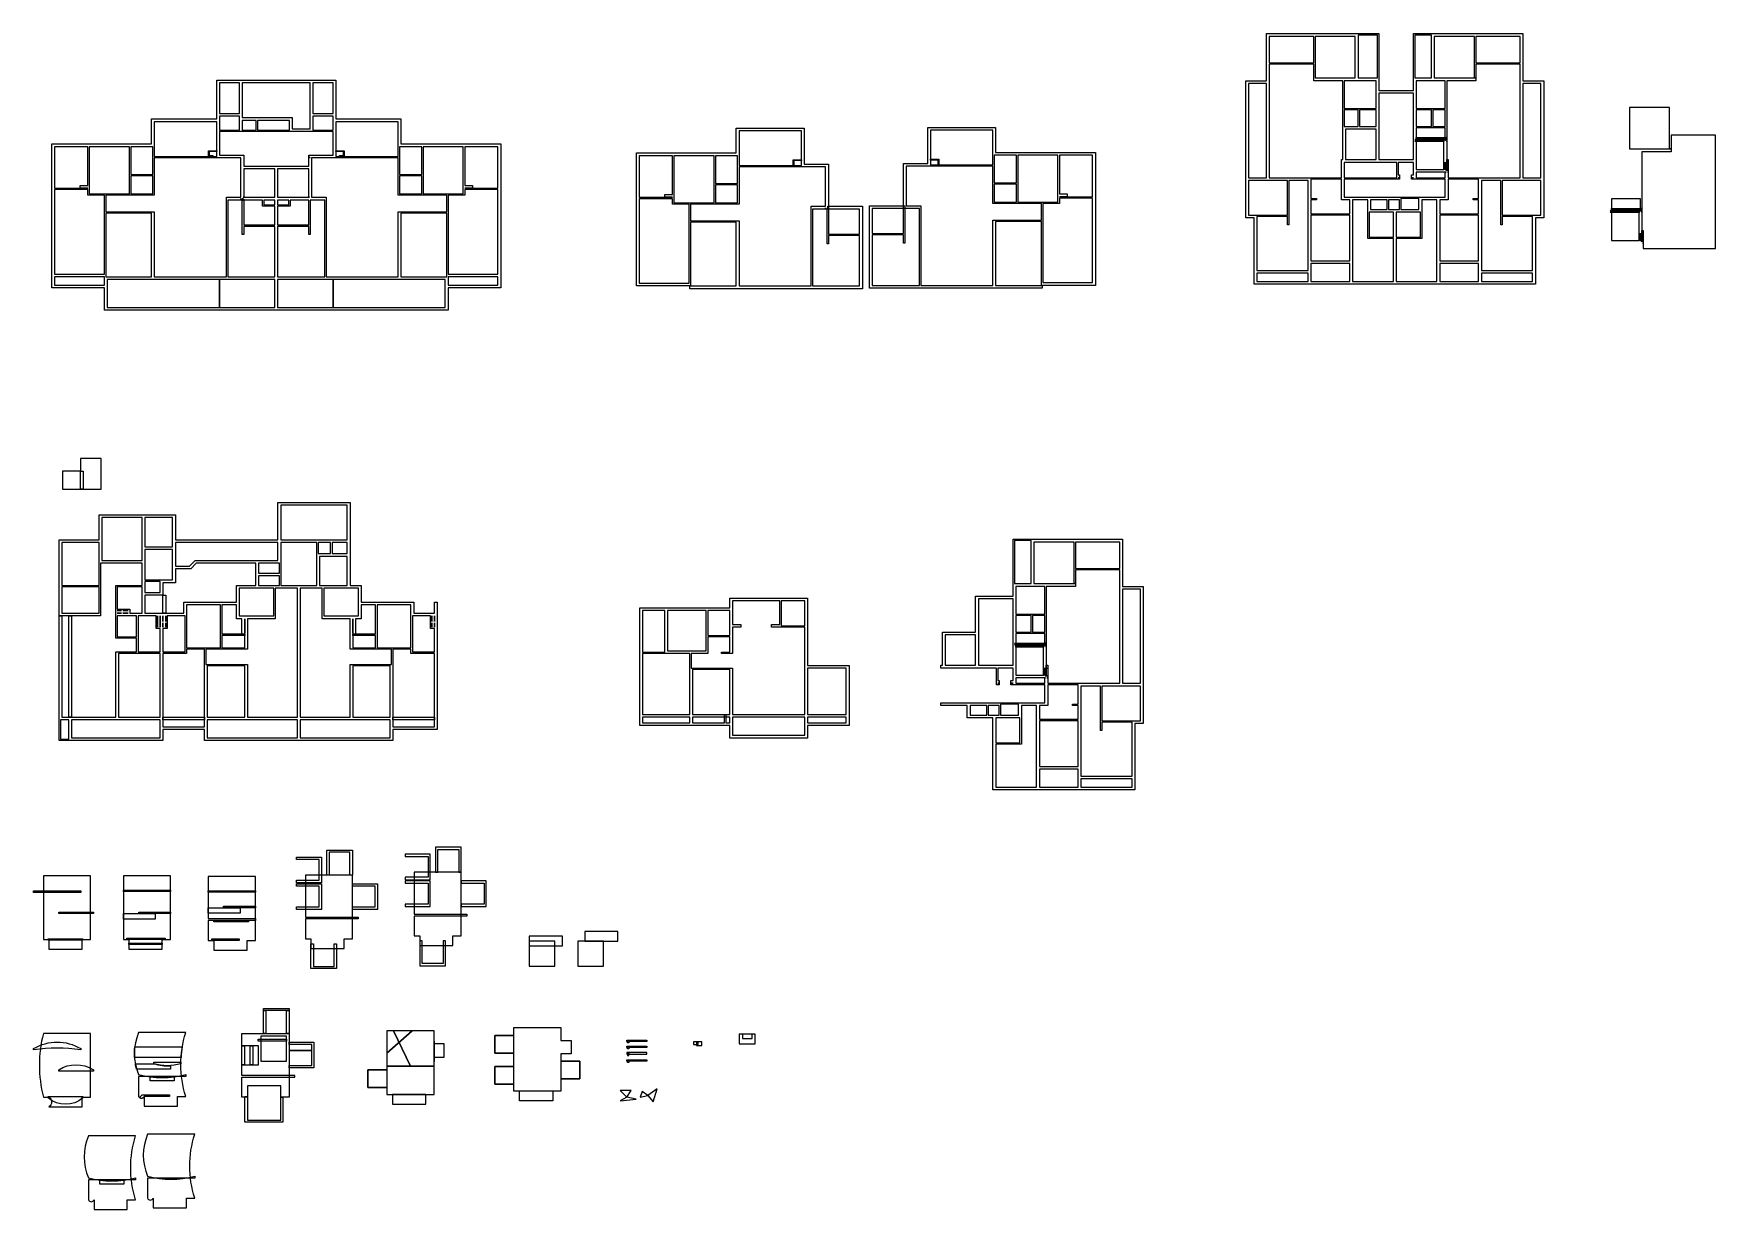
# Model space of a CAD drawing. Header units: millimetres. Extents: x -3499 to 122800, y -18780 to 144595.
# Drawn here: x -1106 to 120256, y -18780 to 66108 of the extents above; entities that cross this region are included whole.
import ezdxf

# ---------------------------------------------------------------- set-up
doc = ezdxf.new("R2010")
doc.units = ezdxf.units.MM
doc.header["$LTSCALE"] = 1000
doc.header["$MEASUREMENT"] = 0
doc.layers.add('A-Anno-Note', color=241, linetype='Continuous')
doc.layers.add('WINDOW', color=4, linetype='Continuous')

msp = doc.modelspace()

# ---------------------------------------------------------------- linework, layer by layer
at = {"color": 1}
for points in [[(93968, 48008), (90968, 48008), (86968, 48008), (86968, 48808), (86968, 52808), (86368, 52808), (86368, 55608), (86368, 62708), (87868, 62708), (87868, 63958), (87868, 66108), (91318, 66108), (94268, 66108), (94268, 66108), (95968, 66108), (95968, 62708), (95968, 62708), (95968, 62008), (98468, 62008), (98468, 62708), (98468, 62708), (98468, 66108), (99968, 66108), (99968, 66108), (102918, 66108), (106368, 66108), (106368, 63958), (106368, 62708), (107868, 62708), (107868, 55608), (107868, 52808), (107268, 52808), (107268, 48808), (107268, 48008), (103268, 48008), (100268, 48008), (97218, 48008), (97218, 48008), (97018, 48008), (97018, 48008)], [(16403, 46144), (12303, 46144), (4003, 46144), (4003, 47744), (403, 47744), (403, 47744), (203, 47744), (203, 47844), (203, 48544), (203, 54894), (203, 58144), (2853, 58144), (5853, 58144), (7403, 58144), (7403, 59944), (12103, 59944), (12103, 60244), (12103, 62744), (13853, 62744), (18953, 62744), (20703, 62744), (20703, 60244), (20703, 59944), (25403, 59944), (25403, 58144), (26953, 58144), (29953, 58144), (32603, 58144), (32603, 54894), (32603, 48544), (32603, 47744), (28803, 47744), (28803, 46144), (20503, 46144)], [(98668, 58508), (98668, 58508), (100668, 58508), (100668, 58408), (98568, 58408)], [(98668, 58408), (98668, 58408), (100668, 58408), (100668, 58308), (98568, 58308)], [(98668, 58608), (100768, 58608), (100668, 58508), (100668, 58508), (98668, 58508)], [(98668, 58508), (100768, 58508), (100668, 58408), (100668, 58408), (98668, 58408)], [(11553, 57244), (11503, 57244), (11503, 57644), (12103, 57644), (12103, 57594), (11553, 57594)], [(11678, 57304), (11678, 57264), (11573, 57264), (11573, 57304)], [(11828, 57304), (11828, 57264), (11678, 57264), (11678, 57304)], [(21303, 57244), (21253, 57244), (21253, 57594), (20703, 57594), (20703, 57644), (21303, 57644)], [(20978, 57264), (20978, 57304), (21128, 57304), (21128, 57264)], [(21233, 57304), (21233, 57264), (21128, 57264), (21128, 57304)], [(112756, 53483), (114856, 53483), (114756, 53383), (114756, 53383), (112756, 53383)], [(112756, 53383), (112756, 53383), (114756, 53383), (114756, 53283), (112656, 53283)], [(112756, 53283), (112756, 53283), (114756, 53283), (114756, 53183), (112656, 53183)], [(112756, 53383), (114856, 53383), (114756, 53283), (114756, 53283), (112756, 53283)], [(71873, 19101), (69673, 19101), (69423, 19101), (69423, 19201), (69573, 19201), (69573, 19201), (69423, 19201), (69423, 19401), (69573, 19401), (69573, 19701), (69573, 20301), (68473, 20301), (68473, 19401), (68573, 19401), (68573, 19201), (68473, 19201), (68473, 19201), (68573, 19201), (68573, 19101), (68423, 19101), (68373, 19101), (68373, 19201), (68373, 19201), (68373, 19301), (68373, 20301), (66973, 20301), (64573, 20301), (64373, 20301), (64373, 20501), (64473, 20501), (64473, 22901), (66873, 22901), (66873, 25501), (69573, 25501), (69573, 26201), (69573, 26201), (69573, 29601), (71073, 29601), (71073, 29601), (74023, 29601), (77473, 29601), (77473, 27451), (77473, 26201), (78973, 26201), (78973, 19101), (78973, 18001), (78973, 16301), (78373, 16301), (78373, 12301), (78373, 11501), (74373, 11501), (71373, 11501), (68123, 11501), (68123, 14851), (68123, 16701), (67723, 16701), (66273, 16701), (66273, 17601), (64373, 17601), (64373, 17801), (66373, 17801), (67723, 17801), (68573, 17801), (68573, 17801), (70173, 17801), (70173, 17801), (71373, 17801), (71873, 17801), (71873, 18051)], [(42639, 16147), (42639, 16947), (42639, 21447), (42639, 24647), (44539, 24647), (47539, 24647), (49139, 24647), (49139, 25347), (52839, 25347), (54739, 25347), (54739, 23347), (54739, 20497), (57739, 20497), (57739, 16947), (57739, 16147), (54739, 16147), (54739, 15247), (49139, 15247), (49139, 16147), (48839, 16147), (46339, 16147)], [(69673, 22101), (71873, 22101), (71773, 22001), (71773, 22001), (69773, 22001), (69773, 22001)], [(69673, 22001), (71873, 22001), (71773, 21901), (71773, 21901), (69773, 21901), (69773, 21901)], [(71773, 22001), (71773, 21901), (69773, 21901), (69773, 22001)], [(71773, 21901), (71773, 21801), (69773, 21801), (69773, 21901)], [(17860, 6651), (19661, 6651), (19661, 4799), (17860, 4799), (17860, 4985), (19508, 4985), (19508, 6488), (17860, 6488)], [(20049, 5354), (20049, 7155), (21901, 7155), (21901, 5354), (21715, 5354), (21715, 7002), (20212, 7002), (20212, 5354)], [(-1106, 4209), (2294, 4209), (2294, 4109), (-1106, 4109)], [(5374, 4273), (8774, 4273), (8774, 4173), (5374, 4173)], [(11500, 4216), (14900, 4216), (14900, 4116), (11500, 4116)], [(17860, 4720), (19661, 4720), (19661, 2869), (17860, 2869), (17860, 3054), (19508, 3054), (19508, 4557), (17860, 4557)], [(21901, 4720), (23702, 4720), (23702, 2869), (21901, 2869), (21901, 3054), (23548, 3054), (23548, 4557), (21901, 4557)], [(702, 2672), (3202, 2672), (3202, 2572), (702, 2572)], [(5374, 2572), (7672, 2572), (7672, 2185), (5374, 2185)], [(6475, 2672), (8774, 2672), (8774, 2572), (6475, 2572)], [(11500, 3001), (13798, 3001), (13798, 2614), (11500, 2614)], [(12601, 3101), (14900, 3101), (14900, 3001), (12601, 3001)], [(11902, 2078), (14402, 2078), (14402, 1978), (11902, 1978)], [(-50, 750), (2450, 750), (2450, 650), (-50, 650)], [(5624, 800), (8385, 800), (8385, 700), (5624, 700)], [(5774, 438), (8174, 438), (8174, 338), (5774, 338)], [(11761, 743), (13724, 743), (13724, 643), (11761, 643)], [(20752, 404), (20752, -1397), (18901, -1397), (18901, 404), (19086, 404), (19086, -1243), (20589, -1243), (20589, 404)], [(15473, -4279), (17324, -4279), (17324, -4432), (15473, -4432)], [(15473, -4432), (15660, -4432), (15660, -6080), (15473, -6080)], [(17136, -4432), (17324, -4432), (17324, -6080), (17136, -6080)], [(24393, -7505), (26218, -5877)], [(26093, -8446), (24874, -5877)], [(33551, -5637), (36951, -5637), (36951, -6593), (37688, -6593), (37688, -7554), (36951, -7554), (36951, -10237), (36351, -10237), (36351, -10937), (33951, -10937), (33951, -10237), (33551, -10237)], [(13924, -8355), (15116, -8355), (15116, -6978), (13924, -6978), (13924, -6080), (17324, -6080), (17324, -10680), (16724, -10680), (16724, -9858), (14324, -9858), (14324, -10680), (13924, -10680), (13924, -9245), (17732, -9245), (17732, -9108), (13924, -9108)], [(13924, -6978), (14111, -6978), (14111, -8355), (13924, -8355)], [(14520, -6978), (14708, -6978), (14708, -8355), (14520, -8355)], [(15103, -6487), (17150, -6487), (17150, -6640), (15103, -6640)], [(17324, -6714), (19125, -6714), (19125, -8566), (17324, -8566), (17324, -8380), (18972, -8380), (18972, -6877), (17324, -6877)], [(27793, -8103), (27793, -6636)], [(33551, -6216), (32182, -6216), (32182, -7493), (33551, -7493), (32182, -7493), (32182, -6216)], [(43144, -6655), (41817, -6655), (41817, -6555), (41844, -6555), (41844, -6755), (41744, -6755), (41744, -6555), (41770, -6555), (41770, -6655), (41694, -6655), (41694, -6555), (43144, -6555)], [(43144, -7089), (41844, -7089), (41844, -6989), (41844, -7189), (41744, -7189), (41744, -6989), (41744, -7089), (41694, -7089), (41694, -6989), (43144, -6989)], [(17324, -7298), (18972, -7298)], [(24393, -8446), (27793, -8446)], [(33551, -8458), (32182, -8458), (32182, -9736), (33551, -9736), (32182, -9736), (32182, -8458)], [(36951, -9345), (38321, -9345), (38321, -8068), (36951, -8068), (38321, -8068), (38321, -9345)], [(43144, -8074), (41844, -8074), (41844, -7974), (41844, -7974), (41844, -8174), (41844, -8174), (41844, -8174), (41844, -8174), (41744, -8174), (41744, -8174), (41744, -8174), (41744, -7974), (41744, -7974), (41744, -7974), (41744, -8074), (41694, -8074), (41694, -7974), (41744, -7974), (43144, -7974)], [(24393, -8698), (23023, -8698), (23023, -9976), (24393, -9976), (23023, -9976), (23023, -8698)], [(16886, -10680), (16886, -12483), (14138, -12483), (14138, -10637), (14324, -10637), (14324, -12330), (16724, -12330), (16724, -10680)], [(24793, -10477), (27193, -10477)], [(33951, -10247), (33951, -10227), (36351, -10227), (36351, -10247)]]:
    msp.add_lwpolyline(points, close=True, dxfattribs=at)
at = {"color": 2}
for points in [[(88068, 64008), (91268, 64008), (91268, 65908), (88068, 65908)], [(93418, 62908), (94268, 62908), (94268, 65908), (91368, 65908), (91368, 63958), (91368, 62908)], [(95868, 62908), (95868, 62908), (95868, 66008), (94468, 66008), (94468, 66008), (94468, 62908)], [(98568, 62908), (99768, 62908), (99768, 66008), (99768, 66008), (98568, 66008), (98568, 62908)], [(100868, 58358), (100868, 56208), (100768, 56308), (100768, 56308), (100768, 56808), (100868, 56808), (100868, 56308), (100768, 56308), (100768, 56808), (100968, 56808), (100968, 56208), (100868, 56308), (100868, 56308), (100868, 57008), (100968, 57008), (100968, 56308), (100968, 56308), (100968, 56108), (100918, 56108), (100968, 56108), (100968, 55708), (103368, 55708), (103368, 55708), (104818, 55708), (106168, 55708), (106168, 62608), (106168, 63908), (102968, 63908), (102968, 62908), (102868, 62908), (102868, 63958), (102868, 65908), (99968, 65908), (99968, 62908), (100818, 62908), (102768, 62908), (102768, 62908), (102968, 62908), (102968, 62808), (102968, 62708), (102768, 62708), (102768, 62708), (100868, 62708), (100868, 60658), (100868, 59358), (100868, 58558), (100868, 58508), (100868, 58458), (100868, 58308), (100868, 58308)], [(102968, 65908), (102968, 64008), (106168, 64008), (106168, 65908)], [(93268, 55708), (93268, 56808), (93268, 56808), (93268, 57008), (93368, 57008), (93368, 57008), (93368, 59208), (93368, 59208), (93368, 60658), (93368, 62708), (91268, 62708), (91268, 63908), (88068, 63908), (88068, 62608), (88068, 55708), (89418, 55708), (90868, 55708), (90868, 55708)], [(12303, 60344), (13753, 60344), (13753, 62544), (12303, 62544)], [(18853, 59244), (18853, 60244), (18853, 62544), (13953, 62544), (13953, 60244), (13953, 60044), (15003, 60044), (17553, 60044), (17553, 59244)], [(20503, 60344), (20503, 62544), (19053, 62544), (19053, 60344)], [(87868, 55708), (87868, 62508), (86568, 62508), (86568, 55708)], [(95768, 60708), (95768, 61908), (95768, 62708), (94368, 62708), (93468, 62708), (93468, 60708), (94518, 60708)], [(98668, 61908), (98668, 60708), (99818, 60708), (100768, 60708), (100768, 62708), (99868, 62708), (98668, 62708)], [(107668, 55708), (107668, 62508), (106368, 62508), (106368, 55708)], [(97318, 57008), (98468, 57008), (98468, 58358), (98468, 58408), (98468, 58458), (98468, 58508), (98468, 58558), (98468, 59358), (98468, 60658), (98468, 61808), (95968, 61808), (95968, 60658), (95968, 59308), (95968, 57008)], [(114956, 53233), (114956, 51083), (114856, 51183), (114856, 51183), (114856, 51683), (114956, 51683), (114956, 51183), (114856, 51183), (114856, 51683), (115056, 51683), (115056, 51083), (114956, 51183), (114956, 51183), (114956, 51883), (115056, 51883), (115056, 51183), (115056, 51183), (115056, 50983), (115006, 50983), (115056, 50983), (115056, 50583), (117456, 50583), (117456, 50583), (118906, 50583), (120256, 50583), (120256, 57483), (120256, 58783), (117056, 58783), (117056, 57783), (116956, 57783), (116956, 58833), (116956, 60783), (114056, 60783), (114056, 57783), (114906, 57783), (116856, 57783), (116856, 57783), (117056, 57783), (117056, 57683), (117056, 57583), (116856, 57583), (116856, 57583), (114956, 57583), (114956, 55533), (114956, 54233), (114956, 53433), (114956, 53383), (114956, 53333), (114956, 53183), (114956, 53183)], [(12103, 57244), (12103, 59093), (12103, 59744), (7603, 59744), (7603, 58144), (7603, 58144), (7603, 57244), (12103, 57244)], [(12303, 59143), (13753, 59143), (13753, 59944), (13753, 60144), (12303, 60144), (12303, 59844)], [(13953, 59143), (14953, 59144), (14953, 59844), (13953, 59844)], [(17353, 59144), (17353, 59844), (15053, 59844), (15053, 59144), (17353, 59144)], [(20503, 59144), (20503, 59844), (20503, 60144), (19053, 60144), (19053, 59144), (19053, 59144)], [(20703, 57244), (20703, 57244), (25203, 57244), (25203, 58144), (25203, 58144), (25203, 59744), (20703, 59744), (20703, 59094)], [(93468, 59408), (94468, 59408), (94468, 60608), (93468, 60608), (93468, 59408)], [(95768, 59408), (95768, 60608), (94568, 60608), (94568, 59408)], [(98668, 60608), (98668, 59408), (99768, 59408), (99768, 60608)], [(99868, 60608), (99868, 59408), (100768, 59408), (100768, 60608)], [(18753, 56544), (18753, 57244), (18853, 57144), (18853, 57144), (18853, 57144), (18753, 57144), (18753, 57244), (18753, 57344), (18853, 57344), (18853, 57344), (18853, 57344), (20503, 57344), (20503, 59044), (18853, 59044), (18853, 59044), (17553, 59044), (17553, 59044), (15003, 59044), (13853, 59043), (12303, 59043), (12303, 57344), (14053, 57344), (14053, 56544), (16403, 56544)], [(93568, 57008), (95768, 57008), (95768, 59208), (94518, 59208), (93568, 59208)], [(98668, 58608), (100768, 58608), (100768, 58608), (100768, 59308), (99818, 59308), (98668, 59308)], [(98668, 56908), (98668, 56308), (100668, 56308), (100668, 56808), (100768, 56808), (100768, 56308), (100668, 56308), (100668, 58308), (98668, 58308)], [(100868, 58558), (100868, 58608), (100818, 58608), (100768, 58508), (100768, 58508), (100768, 58508)], [(100868, 58458), (100868, 58508), (100818, 58508), (100768, 58408), (100768, 58408), (100768, 58408)], [(100868, 58508), (100868, 58458), (100768, 58508), (100768, 58508), (100768, 58408), (100768, 58408)], [(403, 54944), (2803, 54944), (2803, 54944), (2253, 54944), (2253, 55144), (2803, 55144), (2803, 57944), (403, 57944)], [(4053, 54544), (5803, 54544), (5803, 55894), (5803, 57944), (2903, 57944), (2903, 55044), (2903, 54894), (2903, 54544)], [(12803, 48544), (12803, 54293), (13853, 54293), (13853, 56444), (13853, 57144), (12303, 57144), (12303, 57144), (7603, 57144), (7603, 55894), (7603, 54444), (5853, 54444), (4103, 54444), (4103, 53244), (7603, 53244), (7603, 48544), (12303, 48544)], [(7503, 57194), (7503, 57944), (7503, 57944), (5903, 57944), (5903, 55944), (7503, 55944)], [(20003, 54293), (20003, 48544), (20503, 48544), (25203, 48544), (25203, 53244), (28703, 53244), (28703, 54444), (26953, 54444), (25203, 54444), (25203, 55894), (25203, 57144), (20503, 57144), (20503, 57144), (18953, 57144), (18953, 56444), (18953, 54293)], [(25303, 57194), (25303, 55944), (26903, 55944), (26903, 57944), (25303, 57944), (25303, 57944)], [(28753, 54544), (29903, 54544), (29903, 54894), (29903, 55044), (29903, 57944), (27003, 57944), (27003, 55894), (27003, 54544)], [(30003, 54944), (32403, 54944), (32403, 57944), (30003, 57944), (30003, 55144), (30553, 55144), (30553, 54944), (30003, 54944)], [(7503, 55844), (5903, 55844), (5903, 54544), (7503, 54544)], [(16303, 56344), (14053, 56344), (14053, 54293), (14003, 54293), (15452, 54293), (16303, 54293)], [(18753, 54293), (18753, 56344), (16503, 56344), (16503, 54293), (17353, 54293), (18803, 54293)], [(25303, 55844), (25303, 54544), (26903, 54544), (26903, 55844)], [(93468, 54308), (93968, 54308), (95268, 54308), (96618, 54308), (97468, 54308), (97468, 54308), (99068, 54308), (99068, 54308), (100268, 54308), (100768, 54308), (100768, 55608), (98568, 55608), (98318, 55608), (98318, 55708), (98468, 55708), (98468, 55708), (98318, 55708), (98318, 55908), (98468, 55908), (98468, 56208), (98468, 56808), (97368, 56808), (97368, 55908), (97468, 55908), (97468, 55708), (97368, 55708), (97368, 55708), (97468, 55708), (97468, 55608), (97318, 55608), (93468, 55608)], [(93468, 55708), (97268, 55708), (97268, 55808), (97268, 56808), (95868, 56808), (93468, 56808), (93468, 56808)], [(98668, 56108), (98668, 55808), (98668, 55708), (100768, 55708), (100768, 56108), (100818, 56108), (100768, 56108), (100718, 56108)], [(4003, 53194), (4003, 54444), (2803, 54444), (2803, 54844), (403, 54844), (403, 48744), (4003, 48744)], [(28803, 53194), (28803, 48744), (32403, 48744), (32403, 54844), (30003, 54844), (30003, 54444), (28803, 54444)], [(89368, 55508), (87968, 55508), (86568, 55508), (86568, 53008), (86968, 53008), (86968, 53008), (89368, 53008)], [(90868, 53058), (90868, 54158), (90868, 55508), (89468, 55508), (89468, 52958), (89468, 52308), (89368, 52308), (89368, 52908), (87168, 52908), (87168, 52908), (87168, 49008), (90868, 49008), (90868, 49608)], [(93268, 54108), (93268, 54308), (93268, 54308), (93268, 55608), (91068, 55608), (91068, 55608), (91068, 54208), (91468, 54208), (91468, 54108), (91068, 54108), (91068, 53108), (93868, 53108), (93868, 54108), (93368, 54108)], [(100368, 54108), (100368, 53108), (103168, 53108), (103168, 54108), (102768, 54108), (102768, 54208), (103168, 54208), (103168, 55608), (103168, 55608), (100968, 55608), (100968, 54308), (100968, 54308), (100968, 54108), (100868, 54108)], [(103368, 49608), (103368, 49008), (107068, 49008), (107068, 52908), (107068, 52908), (104868, 52908), (104868, 52308), (104768, 52308), (104768, 52958), (104768, 55508), (103368, 55508), (103368, 54158), (103368, 53058)], [(107268, 53008), (107668, 53008), (107668, 55508), (106268, 55508), (104868, 55508), (104868, 53008), (107268, 53008)], [(16303, 48544), (16303, 52194), (14053, 52194), (14053, 51594), (13953, 51594), (13953, 52244), (13953, 54094), (13953, 54094), (13853, 54094), (13853, 54194), (13853, 54194), (13853, 54094), (12903, 54094), (12903, 48544)], [(14053, 54094), (14053, 54144), (13953, 54194), (13953, 54194), (13953, 54094)], [(16303, 52294), (16303, 53643), (15402, 53643), (15402, 54094), (14053, 54094), (14053, 54144), (14053, 52294)], [(16303, 54094), (15502, 54094), (15502, 53743), (16303, 53743)], [(19903, 54094), (18853, 54094), (18853, 54094), (18853, 52244), (18853, 51594), (18753, 51594), (18753, 52194), (16503, 52194), (16503, 48544), (19903, 48544)], [(18753, 54094), (17403, 54094), (17403, 53643), (16503, 53643), (16503, 52294), (18753, 52294)], [(17303, 54094), (16503, 54094), (16503, 53743), (17303, 53743)], [(94068, 54108), (94068, 53058), (94068, 49608), (94068, 48208), (97018, 48208), (97018, 51308), (95168, 51308), (95168, 53408), (95168, 53408), (95168, 54108)], [(95368, 54108), (95368, 53408), (96568, 53408), (96568, 54108)], [(96668, 54108), (96668, 53408), (97018, 53408), (97018, 53408), (97218, 53408), (97218, 53408), (97468, 53408), (97468, 54108)], [(97218, 48208), (100168, 48208), (100168, 49608), (100168, 53058), (100168, 54108), (99068, 54108), (99068, 53408), (99068, 53408), (99068, 51308), (97218, 51308)], [(97568, 54208), (97568, 53408), (98868, 53408), (98868, 54208), (98868, 54208), (97568, 54208)], [(112756, 53483), (114856, 53483), (114856, 53483), (114856, 54183), (113906, 54183), (112756, 54183)], [(114956, 53433), (114956, 53483), (114906, 53483), (114856, 53383), (114856, 53383), (114856, 53383)], [(7403, 48544), (7403, 53144), (4103, 53144), (4103, 48544), (4103, 48544), (4103, 48544)], [(25403, 48544), (28703, 48544), (28703, 48544), (28703, 48544), (28703, 53144), (25403, 53144)], [(93868, 53008), (91068, 53008), (91068, 49708), (93868, 49708)], [(95268, 53208), (95268, 53208), (95268, 51408), (97018, 51408), (97018, 53208), (96618, 53208)], [(97518, 53208), (97218, 53208), (97218, 51408), (98968, 51408), (98968, 53208), (98968, 53208)], [(100368, 49708), (103168, 49708), (103168, 53008), (100368, 53008)], [(112756, 51783), (112756, 51183), (114756, 51183), (114756, 51683), (114856, 51683), (114856, 51183), (114756, 51183), (114756, 53183), (112756, 53183)], [(114956, 53333), (114956, 53383), (114906, 53383), (114856, 53283), (114856, 53283), (114856, 53283)], [(114956, 53383), (114956, 53333), (114856, 53383), (114856, 53383), (114856, 53283), (114856, 53283)], [(90868, 48808), (87168, 48808), (87168, 48208), (90868, 48208)], [(93868, 49508), (91068, 49508), (91068, 48808), (91068, 48208), (93868, 48208)], [(100368, 48208), (103168, 48208), (103168, 48808), (103168, 49508), (100368, 49508)], [(103368, 48208), (107068, 48208), (107068, 48808), (103368, 48808)], [(4003, 48344), (4003, 48344), (4003, 48544), (403, 48544), (403, 47944), (4003, 47944)], [(12303, 48344), (7503, 48344), (4203, 48344), (4203, 47844), (4203, 46344), (12303, 46344)], [(16303, 48344), (12853, 48344), (12303, 48344), (12303, 46344), (16303, 46344)], [(19953, 48344), (16503, 48344), (16503, 46344), (20503, 46344), (20503, 48344)], [(20503, 48344), (20503, 46344), (28603, 46344), (28603, 47844), (28603, 48344), (25303, 48344)], [(28803, 48344), (28803, 47944), (32403, 47944), (32403, 48544), (28803, 48544), (28803, 48344)], [(70873, 29501), (70873, 29501), (69673, 29501), (69673, 26401), (69673, 26401), (70873, 26401)], [(74473, 19201), (74473, 19201), (75923, 19201), (77273, 19201), (77273, 26101), (77273, 27401), (74073, 27401), (74073, 26401), (73973, 26401), (73973, 27451), (73973, 29401), (71073, 29401), (71073, 26401), (71923, 26401), (73873, 26401), (73873, 26401), (74073, 26401), (74073, 26301), (74073, 26201), (73873, 26201), (73873, 26201), (71973, 26201), (71973, 24151), (71973, 22851), (71973, 22051), (71973, 22001), (71973, 21951), (71973, 21801), (71973, 21801), (71973, 21851), (71973, 19701), (71873, 19801), (71873, 19801), (71873, 20301), (71973, 20301), (71973, 19801), (71873, 19801), (71873, 20301), (72073, 20301), (72073, 19701), (71973, 19801), (71973, 19801), (71973, 20501), (72073, 20501), (72073, 19801), (72073, 19801), (72073, 19601), (72023, 19601), (72073, 19601), (72073, 19201)], [(77273, 27501), (77273, 29401), (74073, 29401), (74073, 27501)], [(70973, 26201), (69773, 26201), (69773, 25401), (69773, 24201), (70923, 24201), (71873, 24201), (71873, 26201)], [(77473, 19201), (78773, 19201), (78773, 26001), (77473, 26001)], [(42839, 21447), (44439, 21447), (44439, 24447), (42839, 24447)], [(44639, 21547), (46339, 21547), (47439, 21547), (47439, 22647), (47439, 24447), (44639, 24447)], [(46339, 20297), (49339, 20297), (49339, 16947), (54539, 16947), (54539, 20397), (54539, 23247), (52739, 23247), (52739, 23247), (52139, 23247), (52139, 23437), (52739, 23437), (52739, 25147), (49339, 25147), (49339, 24547), (49339, 23446), (49939, 23446), (49939, 23256), (49339, 23256), (49339, 22647), (49339, 21347), (48539, 21347), (48539, 21447), (49139, 21447), (49139, 22547), (47539, 22547), (47539, 21347), (46339, 21347)], [(47539, 24447), (47539, 22647), (49139, 22647), (49139, 24447)], [(52839, 25147), (52839, 23347), (54539, 23347), (54539, 25147)], [(69573, 20501), (69573, 21851), (69573, 21901), (69573, 21951), (69573, 22001), (69573, 22051), (69573, 22851), (69573, 24151), (69573, 25301), (67073, 25301), (67073, 22801), (67073, 20501), (68423, 20501)], [(69773, 22901), (70873, 22901), (70873, 24101), (69773, 24101)], [(71873, 22901), (71873, 24101), (70973, 24101), (70973, 22901)], [(66873, 20501), (66873, 22701), (64673, 22701), (64673, 20501)], [(71873, 22101), (71873, 22101), (71873, 22801), (70923, 22801), (69773, 22801), (69773, 22101)], [(71973, 22051), (71973, 22101), (71923, 22101), (71873, 22001), (71873, 22001), (71873, 22001)], [(71973, 21951), (71973, 22001), (71923, 22001), (71873, 21901), (71873, 21901), (71873, 21901)], [(71973, 22001), (71973, 21951), (71873, 22001), (71873, 22001), (71873, 21901), (71873, 21901)], [(42839, 16947), (46239, 16947), (46239, 20297), (46239, 21347), (44539, 21347), (42839, 21347)], [(71773, 19801), (71773, 21801), (69773, 21801), (69773, 20401), (69773, 19801), (71773, 19801), (71773, 20301), (71873, 20301), (71873, 19801)], [(48839, 16947), (49139, 16947), (49139, 20197), (46439, 20197), (46439, 16947), (48739, 16947), (48739, 16947), (48789, 16947), (48839, 16947)], [(54739, 16947), (57539, 16947), (57539, 20297), (54739, 20297)], [(71873, 19201), (71873, 19601), (71923, 19601), (71873, 19601), (71823, 19601), (69773, 19601), (69773, 19301), (69773, 19201)], [(74273, 19101), (72073, 19101), (72073, 18051), (72073, 17801), (72073, 17801), (72073, 17601), (71973, 17601), (71473, 17601), (71473, 16601), (74273, 16601), (74273, 17601), (73873, 17601), (73873, 17701), (74273, 17701), (74273, 17701), (74273, 19101)], [(74473, 19001), (74473, 17701), (74473, 17651), (74473, 16551), (74473, 13101), (74473, 12501), (78173, 12501), (78173, 16401), (78173, 16401), (75973, 16401), (75973, 15801), (75873, 15801), (75873, 16451), (75873, 18001), (75873, 19001)], [(75973, 19001), (75973, 18001), (75973, 16501), (78373, 16501), (78373, 16501), (78773, 16501), (78773, 18001), (78773, 19001), (77373, 19001)], [(67673, 17601), (66473, 17601), (66473, 16901), (67673, 16901)], [(68573, 16901), (68573, 17601), (67773, 17601), (67773, 16901), (68223, 16901)], [(71273, 17601), (70173, 17601), (70173, 16901), (70173, 16901), (70173, 14801), (68323, 14801), (68323, 11701), (71273, 11701), (71273, 13101), (71273, 16551)], [(69973, 17701), (69973, 17701), (68673, 17701), (68673, 17701), (68673, 16901), (69973, 16901)], [(42839, 16347), (46239, 16347), (46239, 16747), (42839, 16747)], [(46439, 16347), (48739, 16347), (48739, 16747), (46439, 16747)], [(49139, 16347), (49139, 16747), (48839, 16747), (48839, 16747), (48739, 16747), (48739, 16947), (48789, 16947), (48839, 16947), (48839, 16747), (48839, 16747), (48839, 16347)], [(49339, 16747), (49339, 15447), (54539, 15447), (54539, 16247), (54539, 16747)], [(54739, 16747), (54739, 16347), (57539, 16347), (57539, 16747)], [(70073, 16701), (68623, 16701), (68323, 16701), (68323, 14901), (70073, 14901), (70073, 16701)], [(74273, 16501), (71473, 16501), (71473, 13201), (74273, 13201)], [(74273, 13001), (71473, 13001), (71473, 11701), (74273, 11701), (74273, 12301)], [(74473, 12301), (74473, 11701), (78173, 11701), (78173, 12301)], [(28067, 5563), (28067, 7211), (29570, 7211), (29570, 5563), (29756, 5563), (29756, 7364), (27904, 7364), (27904, 5563)], [(25715, 6697), (27363, 6697), (27363, 5194), (25715, 5194), (25715, 5008), (27516, 5008), (27516, 6860), (25715, 6860)], [(-400, 700), (0, 700), (0, 0), (2400, 0), (2400, 700), (3000, 700), (3000, 5300), (-400, 5300)], [(5374, 700), (5774, 700), (5774, 0), (8174, 0), (8174, 700), (8774, 700), (8774, 5300), (5374, 5300)], [(11500, 2216), (14900, 2216), (14900, 2078), (11500, 2078), (11500, 643), (11900, 643), (11900, -57), (14300, -57), (14300, 643), (14900, 643), (14900, 5243), (11500, 5243)], [(18501, 2327), (22309, 2327), (22309, 2189), (18501, 2189), (18501, 754), (18901, 754), (18901, 54), (21301, 54), (21301, 754), (21901, 754), (21901, 5354), (18501, 5354)], [(25715, 4766), (27363, 4766), (27363, 3263), (25715, 3263), (25715, 3077), (27516, 3077), (27516, 4929), (25715, 4929)], [(26356, 2536), (30164, 2536), (30164, 2398), (26356, 2398), (26356, 963), (26756, 963), (26756, 263), (29156, 263), (29156, 963), (29756, 963), (29756, 5563), (26356, 5563)], [(29756, 4766), (31403, 4766), (31403, 3263), (29756, 3263), (29756, 3077), (31557, 3077), (31557, 4929), (29756, 4929)], [(38661, 586), (41061, 586), (41061, 1286), (38661, 1286)], [(28444, 613), (28444, -1034), (26942, -1034), (26942, 613), (26756, 613), (26756, -1188), (28607, -1188), (28607, 613)], [(34661, 236), (37061, 236), (37061, 936), (34661, 936)], [(34661, -1215), (36512, -1215), (36512, 586), (34661, 586)], [(38169, -1215), (40020, -1215), (40020, 586), (38169, 586)], [(24393, -10477), (24793, -10477), (24793, -11177), (27193, -11177), (27193, -10477), (27793, -10477), (27793, -7794), (28530, -7794), (28530, -6833), (27793, -6833), (27793, -5877), (24393, -5877)], [(15298, -8083), (17150, -8083), (17150, -6282), (15298, -6282)], [(46508, -6688), (46508, -6886), (46850, -6886), (46850, -6688), (46730, -6688), (46730, -6958), (47115, -6958), (47115, -6688)], [(49801, -6835), (50973, -6835), (50973, -6138), (49801, -6138)], [(50052, -6449), (50742, -6449), (50742, -6138), (50052, -6138)], [(43144, -7462), (41694, -7462), (41694, -7562), (41744, -7562), (41744, -7462), (41744, -7662), (41844, -7662), (41844, -7462), (41844, -7562), (43144, -7562)], [(41697, -10682), (42005, -10194), (41230, -10194), (41697, -10682), (41232, -10941), (42364, -10828)], [(42800, -10272), (42665, -10672), (43222, -10555), (43222, -10555), (43222, -10555), (43613, -11007), (43887, -10076), (43222, -10555), (43222, -10555)]]:
    msp.add_lwpolyline(points, close=True, dxfattribs=at)
for points in [[(6472, -9047, 0.1278188), (9872, -9047), (9872, -9185), (6472, -9185), (6472, -10620, 0.7185306), (6872, -10620), (6872, -11320), (9272, -11320), (9272, -10620), (9872, -10620, -0.1543862), (9872, -6020), (6472, -6020, 0.2035289)], [(-400, -10677), (0, -10677, -0.5290766), (0, -11377), (2400, -11377), (2400, -10677), (3000, -10677), (3000, -6077), (-400, -6077, 0.1272638)], [(2852, -16507, 0.1278188), (6252, -16507), (6252, -16645), (2852, -16645), (2852, -18080, 0.7185306), (3252, -18080), (3252, -18780), (5652, -18780), (5652, -18080), (6252, -18080, -0.1543862), (6252, -13480), (2852, -13480, 0.2035289)], [(7116, -16386, 0.1278188), (10516, -16386), (10516, -16524), (7116, -16524), (7116, -17959, 0.7185306), (7516, -17959), (7516, -18659), (9916, -18659), (9916, -17959), (10516, -17959, -0.1543862), (10516, -13359), (7116, -13359, 0.2035289)]]:
    msp.add_lwpolyline(points, format="xyb", close=True, dxfattribs=at)
at = {"color": 1}
for points in [[(-1106, -7168, -0.2764098), (2294, -7168), (2294, -7268, 0.0748821), (-1106, -7268)], [(6195, -7047), (9624, -7047, 0.0256501), (9534, -7823), (6175, -7823, -0.0502757)], [(702, -8705, -0.2963014), (3202, -8705), (3202, -8805), (702, -8805)], [(6233, -8262), (7574, -8262, 0.0949395), (8771, -8405), (8771, -8649), (6329, -8649, -0.0257599)], [(7574, -8162), (9519, -8162, 0.0032784), (9518, -8262, -0.1553864), (7574, -8262)], [(7293, -9207, 0.0643944), (9027, -9210), (9027, -9490), (7293, -9490)], [(-50, -10627), (2450, -10627), (2450, -10727, -0.3737975), (-50, -10727)], [(6733, -10520), (8697, -10520), (8697, -10620), (6872, -10620, -0.5284433), (6537, -10714)], [(3672, -16667, 0.0643944), (5406, -16670), (5406, -16950), (3672, -16950)]]:
    msp.add_lwpolyline(points, format="xyb", close=True, dxfattribs=at)
at = {"layer": 'A-Anno-Note', "color": 2}
for points in [[(3769, 35427), (2269, 35427), (2269, 34527), (969, 34527), (969, 33227), (3769, 33227)], [(19376, 29564), (20376, 29564), (21526, 29564), (21526, 32064), (16726, 32064), (16726, 29564)], [(6726, 31164), (3826, 31164), (3826, 29464), (3826, 28064), (6726, 28064), (6726, 28964)], [(8926, 29464), (8926, 31164), (6926, 31164), (6926, 29064), (8926, 29064)], [(3626, 29364), (926, 29364), (926, 26273), (3626, 26273), (3626, 28064), (3626, 28064)], [(16526, 28064), (16526, 29364), (9126, 29364), (9126, 28964), (9126, 27664), (10143, 27664), (10543, 28064), (15026, 28064)], [(18026, 26264), (19326, 26264), (19326, 28364), (19326, 28364), (19326, 29364), (16726, 29364), (16726, 28064), (16726, 28064), (16726, 27064), (16726, 26264)], [(19426, 28564), (20326, 28564), (20326, 29364), (19426, 29364), (19426, 28564)], [(20426, 28564), (21526, 28564), (21526, 29364), (20426, 29364)], [(8926, 28864), (6926, 28864), (6926, 27964), (6926, 26664), (6926, 26664), (6926, 26664), (7126, 26664), (7126, 26664), (8226, 26664), (8226, 26664), (8926, 26664), (8926, 27564)], [(19526, 26264), (19776, 26264), (21526, 26264), (21526, 28364), (20376, 28364), (19526, 28364)], [(14926, 27064), (14926, 27864), (10626, 27864), (10226, 27464), (9126, 27464), (9126, 26464), (8226, 26464), (8226, 25564), (6926, 25564), (6926, 24264), (7776, 24264), (7926, 24264), (8126, 24264), (8326, 24264), (8476, 24264), (9726, 24264), (9726, 25064), (12426, 25064), (13526, 25064), (13526, 26264), (14926, 26264)], [(16626, 27164), (16626, 27864), (16626, 27864), (15126, 27864), (15126, 27164)], [(16626, 26264), (16626, 26964), (15126, 26964), (15126, 26264), (16276, 26264)], [(926, 26173), (926, 24273), (3626, 24273), (3626, 26173)], [(6376, 24264), (6726, 24264), (6726, 25664), (6726, 26164), (4926, 26164), (4926, 24564), (5276, 24564), (5826, 24564), (5826, 24364), (5826, 24264)], [(6926, 25764), (8026, 25764), (8026, 26564), (8026, 26564), (7126, 26564), (7126, 26564), (6926, 26564), (6926, 26564), (6926, 26564), (6926, 26214)], [(17926, 16764), (17926, 26064), (16676, 26064), (16326, 26064), (16326, 23864), (14326, 23864), (14326, 22739), (14326, 22714), (14326, 21664), (12426, 21664), (11326, 21664), (11326, 20564), (11326, 20564), (14326, 20564), (14326, 16764)], [(16226, 26064), (15026, 26064), (13726, 26064), (13726, 24964), (13726, 24064), (14026, 24064), (14226, 24064), (16226, 24064)], [(24726, 20564), (24726, 20564), (24726, 21664), (23626, 21664), (21726, 21664), (21726, 22714), (21726, 22739), (21726, 23864), (19726, 23864), (19726, 26064), (19426, 26064), (18126, 26064), (18126, 16764), (21726, 16764), (21726, 20564)], [(19826, 26064), (19826, 24064), (21826, 24064), (22026, 24064), (22326, 24064), (22326, 24964), (22326, 26064), (21626, 26064)], [(11276, 21764), (12376, 21764), (12376, 22714), (12376, 24864), (9926, 24864), (9926, 24264), (9926, 24264), (9926, 21764)], [(13526, 24864), (12476, 24864), (12476, 22764), (14126, 22764), (14126, 22664), (14026, 22664), (13926, 22664), (13926, 22814), (13926, 22814), (13926, 23864), (13526, 23864)], [(23576, 22764), (23576, 24864), (22526, 24864), (22526, 23864), (22126, 23864), (22126, 22814), (22126, 22814), (22126, 22664), (22026, 22664), (21926, 22664), (21926, 22764)], [(26126, 21764), (26126, 24264), (26126, 24264), (26126, 24864), (23676, 24864), (23676, 22714), (23676, 21764), (24776, 21764)], [(6326, 22564), (6326, 24064), (5776, 24064), (5276, 24064), (4926, 24064), (4926, 22564)], [(8026, 21464), (8026, 23164), (7926, 23164), (7726, 23164), (7726, 24064), (6826, 24064), (6426, 24064), (6426, 22514), (6426, 21464)], [(8226, 21464), (9826, 21464), (9826, 21714), (9826, 24064), (9826, 24064), (8526, 24064), (8526, 23614), (8526, 23164), (8326, 23164), (8226, 23164)], [(27826, 21464), (27826, 23164), (27726, 23164), (27526, 23164), (27526, 23614), (27526, 24064), (26226, 24064), (26226, 24064), (26226, 21714), (26226, 21464)], [(27826, 23664), (27826, 24064), (27826, 24064), (27826, 23664)], [(27826, 23264), (27826, 23564), (27826, 23564), (27826, 23264)], [(12476, 21764), (14126, 21764), (14126, 22664), (12476, 22664)], [(23576, 21764), (23576, 22664), (21926, 22664), (21926, 21764)], [(8026, 16764), (8026, 21364), (6376, 21364), (5026, 21364), (5026, 16764)], [(11226, 16064), (11226, 16664), (11226, 20464), (11226, 20464), (11226, 21664), (9926, 21664), (9926, 21364), (8226, 21364), (8226, 16664), (8226, 16064)], [(27826, 16064), (27826, 21364), (26126, 21364), (26126, 21664), (24826, 21664), (24826, 20464), (24826, 20464), (24826, 16664), (24826, 16064)], [(14126, 16764), (14126, 20464), (11426, 20464), (11426, 16764)], [(24626, 16764), (24626, 20464), (21926, 20464), (21926, 16764)], [(1426, 15164), (1426, 16564), (826, 16564), (826, 16564), (826, 15164), (1426, 15164)], [(8026, 15964), (8026, 16564), (4926, 16564), (1626, 16564), (1626, 15264), (8026, 15264)], [(17926, 15264), (17926, 16564), (14226, 16564), (11426, 16564), (11426, 15964), (11426, 15264)], [(24626, 15964), (24626, 16564), (21826, 16564), (18126, 16564), (18126, 15264), (24626, 15264)]]:
    msp.add_lwpolyline(points, close=True, dxfattribs=at)
at = {"layer": 'A-Anno-Note', "color": 1}
for points in [[(2469, 34527), (2469, 33227), (2269, 33227), (2269, 34527)], [(28026, 15864), (24826, 15864), (24826, 15064), (18126, 15064), (18126, 15064), (17926, 15064), (17926, 15064), (11226, 15064), (11226, 15864), (8226, 15864), (8226, 15064), (1626, 15064), (1626, 15064), (726, 15064), (726, 16764), (726, 16764), (726, 24073), (926, 24073), (926, 16764), (1526, 16764), (4826, 16764), (4826, 21464), (6326, 21464), (6326, 22464), (4826, 22464), (4826, 24164), (4826, 24364), (4826, 24514), (4826, 26264), (6726, 26264), (6726, 26614), (6726, 27864), (3726, 27864), (3726, 27864), (3726, 26223), (3726, 24073), (726, 24073), (726, 26223), (726, 29564), (3626, 29564), (3626, 31364), (6826, 31364), (9126, 31364), (9126, 29564), (16526, 29564), (16526, 32264), (21726, 32264), (21726, 29464), (21726, 28464), (21726, 26264), (22526, 26264), (22526, 25064), (23626, 25064), (26326, 25064), (26326, 24264), (27576, 24264), (27726, 24264), (27826, 24264), (27826, 25064), (28026, 25064), (28026, 24164), (28026, 23614), (28026, 23214), (28026, 21414)], [(8426, 25564), (8426, 24264), (8226, 24264), (8226, 25564)], [(4926, 24464), (5226, 24464), (5226, 24464), (4926, 24464)], [(5726, 24464), (5726, 24464), (5326, 24464), (5326, 24464)], [(1426, 16764), (1426, 24073), (1626, 24073), (1626, 16764)], [(4926, 24264), (5226, 24264), (5226, 24264), (4926, 24264)], [(5726, 24264), (5726, 24264), (5326, 24264), (5326, 24264)], [(7826, 23264), (7826, 24064), (7826, 24064), (7826, 23264)], [(8026, 23264), (8026, 23614), (8026, 24064), (8026, 24064), (8026, 23264)], [(8226, 23664), (8226, 23664), (8226, 24064), (8226, 24064)], [(8226, 23264), (8226, 23264), (8226, 23564), (8226, 23564)], [(8426, 23664), (8426, 23664), (8426, 24064), (8426, 24064)], [(8426, 23264), (8426, 23264), (8426, 23564), (8426, 23564)], [(14126, 23864), (14126, 23864), (14126, 22814), (14126, 22814)], [(21926, 22814), (21926, 22814), (21926, 23864), (21926, 23864)], [(27626, 23664), (27626, 24064), (27626, 24064), (27626, 23664)], [(27626, 23264), (27626, 23564), (27626, 23564), (27626, 23264)], [(11226, 16564), (8226, 16564), (8226, 16764), (11226, 16764)], [(27826, 16564), (24826, 16564), (24826, 16764), (27826, 16764)]]:
    msp.add_lwpolyline(points, close=True, dxfattribs=at)
at = {"layer": 'WINDOW', "color": 1}
for points in [[(46248, 47689), (46248, 47889), (46298, 47889), (49598, 47889), (49598, 52489), (46298, 52489), (46298, 47889), (42398, 47889), (42398, 54239), (42398, 57489), (45048, 57489), (48048, 57489), (49598, 57489), (49598, 59289), (54498, 59289), (54498, 58439), (54498, 56689), (56248, 56689), (56248, 55789), (56248, 53539), (56248, 53439), (56048, 53439), (56048, 53539), (56048, 53539), (56048, 53439), (55098, 53439), (55098, 47889), (58498, 47889), (58498, 51539), (56248, 51539), (56248, 50939), (56148, 50939), (56148, 51589), (56148, 53489), (56248, 53489), (56248, 51639), (58498, 51639), (58498, 53439), (56198, 53439), (56198, 53639), (58698, 53639), (58698, 51589), (58698, 47689), (55048, 47689), (54498, 47689), (49698, 47689), (46298, 47689)], [(63417, 56732), (63417, 58482), (63417, 59332), (68317, 59332), (68317, 57532), (69867, 57532), (72867, 57532), (75517, 57532), (75517, 54282), (75517, 47932), (71617, 47932), (71617, 52532), (68317, 52532), (68317, 47932), (71617, 47932), (71667, 47932), (71667, 47732), (71617, 47732), (68217, 47732), (63417, 47732), (62867, 47732), (59217, 47732), (59217, 51632), (59217, 53682), (61767, 53682), (61767, 51632), (61767, 50982), (61667, 50982), (61667, 51582), (59417, 51582), (59417, 47932), (62817, 47932), (62817, 53482), (61667, 53482), (61667, 55832), (61667, 56732)], [(53698, 56589), (53698, 56989), (54298, 56989), (54298, 56939), (53748, 56939), (53748, 56589)], [(64217, 56632), (64167, 56632), (64167, 56982), (63617, 56982), (63617, 57032), (64217, 57032)]]:
    msp.add_lwpolyline(points, close=True, dxfattribs=at)
at = {"layer": 'WINDOW', "color": 2}
for points in [[(49798, 56589), (54298, 56589), (54298, 56589), (54298, 58439), (54298, 59089), (49798, 59089), (49798, 57489), (49798, 57489)], [(63617, 56632), (68117, 56632), (68117, 57532), (68117, 57532), (68117, 59132), (63617, 59132), (63617, 58482), (63617, 56632)], [(44998, 54289), (44998, 54289), (44448, 54289), (44448, 54489), (44998, 54489), (44998, 57289), (42598, 57289), (42598, 54289)], [(46248, 53889), (47998, 53889), (47998, 55239), (47998, 57289), (45098, 57289), (45098, 54389), (45098, 54239), (45098, 53889)], [(48098, 55289), (49698, 55289), (49698, 56539), (49698, 57289), (49698, 57289), (48098, 57289)], [(68217, 56582), (68217, 55332), (69817, 55332), (69817, 57332), (68217, 57332), (68217, 57332)], [(69917, 55282), (69917, 53932), (71667, 53932), (72817, 53932), (72817, 54282), (72817, 54432), (72817, 57332), (69917, 57332)], [(72917, 57332), (72917, 54532), (73467, 54532), (73467, 54332), (72917, 54332), (72917, 54332), (75317, 54332), (75317, 57332)], [(49798, 47889), (54498, 47889), (54998, 47889), (54998, 53639), (56048, 53639), (56048, 55789), (56048, 56489), (54498, 56489), (54498, 56489), (49798, 56489), (49798, 55239), (49798, 53789), (48048, 53789), (46298, 53789), (46298, 52589), (49798, 52589)], [(63417, 56532), (63417, 56532), (61867, 56532), (61867, 55832), (61867, 53682), (62917, 53682), (62917, 47932), (63417, 47932), (68117, 47932), (68117, 52632), (71617, 52632), (71617, 53832), (69867, 53832), (68117, 53832), (68117, 55282), (68117, 56532)], [(48098, 53889), (49698, 53889), (49698, 55189), (48098, 55189)], [(68217, 55232), (68217, 53932), (69817, 53932), (69817, 55232)], [(46198, 52539), (46198, 53789), (44998, 53789), (44998, 54189), (42598, 54189), (42598, 48089), (46198, 48089)], [(59417, 51682), (61667, 51682), (61667, 53482), (59417, 53482)], [(71717, 53832), (71717, 52582), (71717, 48132), (75317, 48132), (75317, 54232), (72917, 54232), (72917, 53832)]]:
    msp.add_lwpolyline(points, close=True, dxfattribs=at)

doc.saveas('drawing.dxf')
